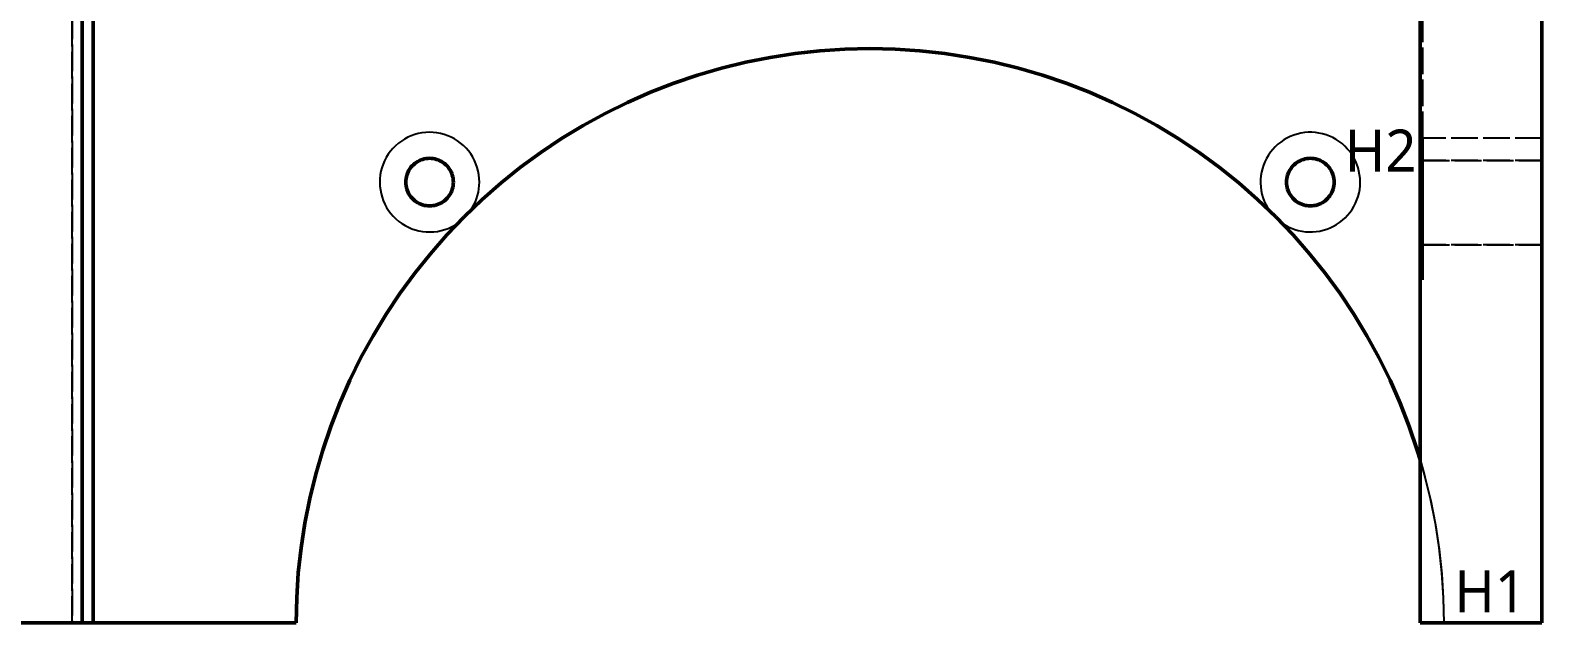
# Model space of a CAD drawing. Header units: millimetres. Extents: x 0 to 420, y 0 to 297.
# Drawn here: x 107 to 179, y 225.7 to 253.9 of the extents above; entities that cross this region are included whole.
import ezdxf

# ---------------------------------------------------------------- set-up
doc = ezdxf.new("R2010")
doc.units = ezdxf.units.MM
doc.linetypes.add('DASHED', pattern=[1.524, 1.27, -0.254])
for name, color, linetype, lineweight in [('DIM', 3, 'CONTINUOUS', 18), ('HIDDEN', 8, 'DASHED', 25), ('VISIBLE', 7, 'CONTINUOUS', 50)]:
    doc.layers.add(name, color=color, linetype=linetype, lineweight=lineweight)
doc.styles.add('CJK', font='NotoSansCJK-Regular.ttc')

msp = doc.modelspace()

# ---------------------------------------------------------------- linework, layer by layer
at = {"layer": 'HIDDEN'}
for points in [[(173.33333, 248.73985), (173.33333, 270)], [(173.33333, 248.73985), (173.33333, 268.98888)], [(179, 248.73985), (179, 268.98888)], [(109, 225.66667), (109, 264)], [(110, 225.66667), (110, 264)], [(179, 264), (179, 247.66667)], [(179, 248.73985), (179, 264)], [(179, 225.66667), (179, 264)], [(109, 262.33333), (109, 225.66667)], [(179, 225.66667), (179, 261.66667)], [(109.46667, 258.33333), (109.46667, 225.66667)], [(173.2, 258.33333), (173.2, 225.66667)], [(142.80642, 252.67639), (143.99877, 252.83473)], [(143.99877, 252.83473), (145.19693, 252.94046)], [(145.19693, 252.94046), (146.39859, 252.99338)], [(146.39859, 252.99338), (147.60141, 252.99338)], [(147.60141, 252.99338), (148.80307, 252.94046)], [(148.80307, 252.94046), (150.00123, 252.83473)], [(150.00123, 252.83473), (151.19358, 252.67639)], [(139.28724, 251.88926), (140.44837, 252.20319)], [(140.44837, 252.20319), (141.62218, 252.46574)], [(141.62218, 252.46574), (142.80642, 252.67639)], [(151.19358, 252.67639), (152.37782, 252.46574)], [(152.37782, 252.46574), (153.55163, 252.20319)], [(153.55163, 252.20319), (154.71276, 251.88926)], [(137.012, 251.10976), (138.14104, 251.52455)], [(138.14104, 251.52455), (139.28724, 251.88926)], [(154.71276, 251.88926), (155.85896, 251.52455)], [(155.85896, 251.52455), (156.988, 251.10976)], [(134.8141, 250.13327), (135.90231, 250.6457)], [(135.90231, 250.6457), (137.012, 251.10976)], [(156.988, 251.10976), (158.09769, 250.6457)], [(158.09769, 250.6457), (159.1859, 250.13327)], [(133.74949, 249.57347), (134.8141, 250.13327)], [(159.1859, 250.13327), (160.25051, 249.57347)], [(132.71054, 248.96736), (133.74949, 249.57347)], [(160.25051, 249.57347), (161.28946, 248.96736)], [(124.53445, 248.49306), (124.40018, 248.37645)], [(124.67707, 248.5993), (124.53445, 248.49306)], [(124.82725, 248.69455), (124.67707, 248.5993)], [(124.98413, 248.7783), (124.82725, 248.69455)], [(125.14685, 248.85006), (124.98413, 248.7783)], [(125.31448, 248.90943), (125.14685, 248.85006)], [(125.48609, 248.95609), (125.31448, 248.90943)], [(125.66071, 248.98976), (125.48609, 248.95609)], [(125.83736, 249.01027), (125.66071, 248.98976)], [(126.01505, 249.01749), (125.83736, 249.01027)], [(126.19279, 249.01138), (126.01505, 249.01749)], [(126.36956, 248.99199), (126.19279, 249.01138)], [(126.54439, 248.95941), (126.36956, 248.99199)], [(126.71629, 248.91383), (126.54439, 248.95941)], [(126.88429, 248.85551), (126.71629, 248.91383)], [(127.04746, 248.78477), (126.88429, 248.85551)], [(127.20486, 248.70201), (127.04746, 248.78477)], [(127.35563, 248.6077), (127.20486, 248.70201)], [(127.49892, 248.50236), (127.35563, 248.6077)], [(127.63391, 248.38659), (127.49892, 248.50236)], [(131.69926, 248.31614), (132.71054, 248.96736)], [(161.28946, 248.96736), (162.30074, 248.31614)], [(166.43232, 248.44559), (166.30414, 248.32719)], [(166.56886, 248.55426), (166.43232, 248.44559)], [(166.71301, 248.65259), (166.56886, 248.55426)], [(166.86399, 248.74007), (166.71301, 248.65259)], [(167.021, 248.81622), (166.86399, 248.74007)], [(167.18318, 248.88063), (167.021, 248.81622)], [(167.34965, 248.93295), (167.18318, 248.88063)], [(167.51951, 248.97289), (167.34965, 248.93295)], [(167.69185, 249.00025), (167.51951, 248.97289)], [(167.86574, 249.01487), (167.69185, 249.00025)], [(168.04023, 249.01667), (167.86574, 249.01487)], [(168.21438, 249.00565), (168.04023, 249.01667)], [(168.38725, 248.98186), (168.21438, 249.00565)], [(168.5579, 248.94544), (168.38725, 248.98186)], [(168.72542, 248.89657), (168.5579, 248.94544)], [(168.88889, 248.83553), (168.72542, 248.89657)], [(169.04744, 248.76265), (168.88889, 248.83553)], [(169.2002, 248.67831), (169.04744, 248.76265)], [(169.34635, 248.58297), (169.2002, 248.67831)], [(169.48511, 248.47715), (169.34635, 248.58297)], [(169.61571, 248.36143), (169.48511, 248.47715)], [(173.33333, 248.59357), (173.33333, 248.73985)], [(179, 248.73985), (173.33333, 248.73985)], [(179, 248.73985), (173.33333, 248.73985)], [(173.33333, 248.73985), (173.33333, 248.58327)], [(173.33333, 248.43316), (173.33333, 248.59357)], [(173.33333, 248.58327), (173.33333, 248.41067)], [(173.33333, 248.25939), (173.33333, 248.43316)], [(173.33333, 248.41067), (173.33333, 248.223)], [(179, 248.59357), (179, 248.73985)], [(179, 248.73985), (179, 248.58327)], [(179, 248.43316), (179, 248.59357)], [(179, 248.58327), (179, 248.41067)], [(179, 248.25939), (179, 248.43316)], [(179, 248.41067), (179, 248.223)], [(123.96096, 247.82007), (123.87869, 247.6624)], [(124.05479, 247.97114), (123.96096, 247.82007)], [(124.15968, 248.11475), (124.05479, 247.97114)], [(124.27503, 248.25011), (124.15968, 248.11475)], [(124.40018, 248.37645), (124.27503, 248.25011)], [(125.60845, 247.69916), (125.53076, 247.66527)], [(125.68844, 247.72715), (125.60845, 247.69916)], [(125.77031, 247.74909), (125.68844, 247.72715)], [(125.85358, 247.76484), (125.77031, 247.74909)], [(125.9378, 247.77433), (125.85358, 247.76484)], [(126.0225, 247.7775), (125.9378, 247.77433)], [(126.10719, 247.77433), (126.0225, 247.7775)], [(126.19141, 247.76484), (126.10719, 247.77433)], [(126.27469, 247.74909), (126.19141, 247.76484)], [(126.35655, 247.72715), (126.27469, 247.74909)], [(126.43655, 247.69916), (126.35655, 247.72715)], [(126.51423, 247.66527), (126.43655, 247.69916)], [(127.75986, 248.26104), (127.63391, 248.38659)], [(127.87605, 248.12641), (127.75986, 248.26104)], [(127.98184, 247.98346), (127.87605, 248.12641)], [(128.07662, 247.83298), (127.98184, 247.98346)], [(128.15987, 247.67583), (128.07662, 247.83298)], [(130.71761, 247.62105), (131.69926, 248.31614)], [(162.30074, 248.31614), (163.28239, 247.62105)], [(165.88804, 247.76972), (165.81099, 247.61316)], [(165.97639, 247.9202), (165.88804, 247.76972)], [(166.07555, 248.06378), (165.97639, 247.9202)], [(166.185, 248.19969), (166.07555, 248.06378)], [(166.30414, 248.32719), (166.185, 248.19969)], [(167.56345, 247.69916), (167.48577, 247.66527)], [(167.64345, 247.72715), (167.56345, 247.69916)], [(167.72531, 247.74909), (167.64345, 247.72715)], [(167.80859, 247.76484), (167.72531, 247.74909)], [(167.89281, 247.77433), (167.80859, 247.76484)], [(167.9775, 247.7775), (167.89281, 247.77433)], [(168.0622, 247.77433), (167.9775, 247.7775)], [(168.14642, 247.76484), (168.0622, 247.77433)], [(168.22969, 247.74909), (168.14642, 247.76484)], [(168.31156, 247.72715), (168.22969, 247.74909)], [(168.39155, 247.69916), (168.31156, 247.72715)], [(168.46924, 247.66527), (168.39155, 247.69916)], [(169.73746, 248.23642), (169.61571, 248.36143)], [(169.84969, 248.1028), (169.73746, 248.23642)], [(169.9518, 247.9613), (169.84969, 248.1028)], [(170.04324, 247.81268), (169.9518, 247.9613)], [(170.12352, 247.65774), (170.04324, 247.81268)], [(173.33333, 248.07311), (173.33333, 248.25939)], [(173.33333, 248.223), (173.33333, 248.02128)], [(173.33333, 247.87522), (173.33333, 248.07311)], [(173.33333, 248.02128), (173.33333, 247.80662)], [(173.33333, 247.66667), (173.33333, 247.87522)], [(173.33333, 247.80662), (173.33333, 247.58021)], [(179, 248.07311), (179, 248.25939)], [(179, 248.223), (179, 248.02128)], [(179, 247.87522), (179, 248.07311)], [(179, 248.02128), (179, 247.80662)], [(179, 247.66667), (179, 247.87522)], [(179, 247.80662), (179, 247.58021)], [(123.6736, 246.98387), (123.65476, 246.80703)], [(123.70563, 247.15879), (123.6736, 246.98387)], [(123.75067, 247.33083), (123.70563, 247.15879)], [(123.80847, 247.49902), (123.75067, 247.33083)], [(123.87869, 247.6624), (123.80847, 247.49902)], [(124.93952, 246.97822), (124.91758, 246.89636)], [(124.96751, 247.05822), (124.93952, 246.97822)], [(125.0014, 247.1359), (124.96751, 247.05822)], [(125.041, 247.21083), (125.0014, 247.1359)], [(125.08609, 247.2826), (125.041, 247.21083)], [(125.13642, 247.35079), (125.08609, 247.2826)], [(125.19171, 247.41503), (125.13642, 247.35079)], [(125.25164, 247.47496), (125.19171, 247.41503)], [(125.31588, 247.53024), (125.25164, 247.47496)], [(125.38407, 247.58057), (125.31588, 247.53024)], [(125.45583, 247.62566), (125.38407, 247.58057)], [(125.53076, 247.66527), (125.45583, 247.62566)], [(126.58917, 247.62566), (126.51423, 247.66527)], [(126.66093, 247.58057), (126.58917, 247.62566)], [(126.72912, 247.53024), (126.66093, 247.58057)], [(126.79336, 247.47496), (126.72912, 247.53024)], [(126.85329, 247.41503), (126.79336, 247.47496)], [(126.90857, 247.35079), (126.85329, 247.41503)], [(126.9589, 247.2826), (126.90857, 247.35079)], [(127.00399, 247.21083), (126.9589, 247.2826)], [(127.0436, 247.1359), (127.00399, 247.21083)], [(127.07749, 247.05822), (127.0436, 247.1359)], [(127.10548, 246.97822), (127.07749, 247.05822)], [(127.12742, 246.89636), (127.10548, 246.97822)], [(128.23112, 247.51289), (128.15987, 247.67583)], [(128.28997, 247.34508), (128.23112, 247.51289)], [(128.33609, 247.17332), (128.28997, 247.34508)], [(128.36922, 246.9986), (128.33609, 247.17332)], [(128.38917, 246.82188), (128.36922, 246.9986)], [(129.7675, 246.88345), (130.71761, 247.62105)], [(163.28239, 247.62105), (164.2325, 246.88345)], [(165.65145, 247.11555), (165.6231, 246.94337)], [(165.69237, 247.28519), (165.65145, 247.11555)], [(165.74565, 247.45135), (165.69237, 247.28519)], [(165.81099, 247.61316), (165.74565, 247.45135)], [(166.89452, 246.97822), (166.87258, 246.89636)], [(166.92251, 247.05822), (166.89452, 246.97822)], [(166.9564, 247.1359), (166.92251, 247.05822)], [(166.99601, 247.21083), (166.9564, 247.1359)], [(167.0411, 247.2826), (166.99601, 247.21083)], [(167.09143, 247.35079), (167.0411, 247.2826)], [(167.14671, 247.41503), (167.09143, 247.35079)], [(167.20664, 247.47496), (167.14671, 247.41503)], [(167.27088, 247.53024), (167.20664, 247.47496)], [(167.33907, 247.58057), (167.27088, 247.53024)], [(167.41083, 247.62566), (167.33907, 247.58057)], [(167.48577, 247.66527), (167.41083, 247.62566)], [(168.54417, 247.62566), (168.46924, 247.66527)], [(168.61593, 247.58057), (168.54417, 247.62566)], [(168.68412, 247.53024), (168.61593, 247.58057)], [(168.74836, 247.47496), (168.68412, 247.53024)], [(168.80829, 247.41503), (168.74836, 247.47496)], [(168.86358, 247.35079), (168.80829, 247.41503)], [(168.91391, 247.2826), (168.86358, 247.35079)], [(168.959, 247.21083), (168.91391, 247.2826)], [(168.9986, 247.1359), (168.959, 247.21083)], [(169.03249, 247.05822), (168.9986, 247.1359)], [(169.06048, 246.97822), (169.03249, 247.05822)], [(169.08242, 246.89636), (169.06048, 246.97822)], [(170.19219, 247.49732), (170.12352, 247.65774)], [(170.24889, 247.33229), (170.19219, 247.49732)], [(170.29331, 247.16354), (170.24889, 247.33229)], [(170.32521, 246.99199), (170.29331, 247.16354)], [(170.34442, 246.81855), (170.32521, 246.99199)], [(179, 247.66667), (173.33333, 247.66667)], [(173.33333, 243.66667), (173.33333, 247.66667)], [(173.33333, 247.66667), (179, 247.66667)], [(173.33333, 247.58021), (173.33333, 247.34329)], [(173.33333, 247.34329), (173.33333, 247.09716)], [(173.33333, 247.09716), (173.33333, 246.84317)], [(179, 247.58021), (179, 247.34329)], [(179, 247.34329), (179, 247.09716)], [(179, 247.09716), (179, 246.84317)], [(123.65476, 246.80703), (123.64921, 246.62928)], [(123.64921, 246.62928), (123.65699, 246.45161)], [(123.65699, 246.45161), (123.67805, 246.27502)], [(123.67805, 246.27502), (123.71227, 246.10051)], [(124.89233, 246.72886), (124.88917, 246.64417)], [(124.88917, 246.64417), (124.89233, 246.55947)], [(124.90182, 246.81308), (124.89233, 246.72886)], [(124.89233, 246.55947), (124.90182, 246.47525)], [(124.91758, 246.89636), (124.90182, 246.81308)], [(124.90182, 246.47525), (124.91758, 246.39198)], [(124.91758, 246.39198), (124.93952, 246.31011)], [(124.93952, 246.31011), (124.96751, 246.23011)], [(127.07749, 246.23011), (127.10548, 246.31011)], [(127.10548, 246.31011), (127.12742, 246.39198)], [(127.14317, 246.81308), (127.12742, 246.89636)], [(127.12742, 246.39198), (127.14317, 246.47525)], [(127.15266, 246.72886), (127.14317, 246.81308)], [(127.14317, 246.47525), (127.15266, 246.55947)], [(127.15583, 246.64417), (127.15266, 246.72886)], [(127.15266, 246.55947), (127.15583, 246.64417)], [(128.3471, 246.16568), (128.37413, 246.32395)], [(128.37413, 246.32395), (128.3904, 246.48369)], [(128.39583, 246.64417), (128.38917, 246.82188)], [(128.3904, 246.48369), (128.39583, 246.64417)], [(128.85075, 246.10476), (129.7675, 246.88345)], [(164.2325, 246.88345), (165.14925, 246.10476)], [(165.60748, 246.76958), (165.60468, 246.5951)], [(165.60468, 246.5951), (165.61469, 246.42089)], [(165.6231, 246.94337), (165.60748, 246.76958)], [(165.61469, 246.42089), (165.63749, 246.24789)], [(165.63749, 246.24789), (165.67293, 246.07703)], [(166.84734, 246.72886), (166.84417, 246.64417)], [(166.84417, 246.64417), (166.84734, 246.55947)], [(166.85683, 246.81308), (166.84734, 246.72886)], [(166.84734, 246.55947), (166.85683, 246.47525)], [(166.87258, 246.89636), (166.85683, 246.81308)], [(166.85683, 246.47525), (166.87258, 246.39198)], [(166.87258, 246.39198), (166.89452, 246.31011)], [(166.89452, 246.31011), (166.92251, 246.23011)], [(169.03249, 246.23011), (169.06048, 246.31011)], [(169.06048, 246.31011), (169.08242, 246.39198)], [(169.09818, 246.81308), (169.08242, 246.89636)], [(169.08242, 246.39198), (169.09818, 246.47525)], [(169.10767, 246.72886), (169.09818, 246.81308)], [(169.09818, 246.47525), (169.10767, 246.55947)], [(169.11083, 246.64417), (169.10767, 246.72886)], [(169.10767, 246.55947), (169.11083, 246.64417)], [(170.29467, 246.13092), (170.32582, 246.30049)], [(170.32582, 246.30049), (170.34457, 246.47187)], [(170.35083, 246.64417), (170.34442, 246.81855)], [(170.34457, 246.47187), (170.35083, 246.64417)], [(173.33333, 246.84317), (173.33333, 246.58271)], [(173.33333, 246.76667), (173.33333, 246.76359)], [(173.33333, 246.76359), (173.33333, 246.76667)], [(173.33333, 246.76359), (173.33333, 246.75438)], [(173.33333, 246.75438), (173.33333, 246.76359)], [(173.33333, 246.75438), (173.33333, 246.73909)], [(173.33333, 246.73909), (173.33333, 246.75438)], [(173.33333, 246.73909), (173.33333, 246.7178)], [(173.33333, 246.7178), (173.33333, 246.73909)], [(173.33333, 246.7178), (173.33333, 246.69063)], [(173.33333, 246.69063), (173.33333, 246.7178)], [(173.33333, 246.69063), (173.33333, 246.65773)], [(173.33333, 246.65773), (173.33333, 246.69063)], [(173.33333, 246.65773), (173.33333, 246.61929)], [(173.33333, 246.61929), (173.33333, 246.65773)], [(173.33333, 246.61929), (173.33333, 246.57553)], [(173.33333, 246.57553), (173.33333, 246.61929)], [(173.33333, 246.58271), (173.33333, 246.31723)], [(173.33333, 246.57553), (173.33333, 246.52668)], [(173.33333, 246.52668), (173.33333, 246.57553)], [(173.33333, 246.52668), (173.33333, 246.47302)], [(173.33333, 246.47302), (173.33333, 246.52668)], [(173.33333, 246.47302), (173.33333, 246.41486)], [(173.33333, 246.41486), (173.33333, 246.47302)], [(173.33333, 246.41486), (173.33333, 246.35251)], [(173.33333, 246.35251), (173.33333, 246.41486)], [(173.33333, 246.35251), (173.33333, 246.28632)], [(173.33333, 246.28632), (173.33333, 246.35251)], [(173.33333, 246.31723), (173.33333, 246.04816)], [(173.33333, 246.28632), (173.33333, 246.21667)], [(173.33333, 246.21667), (173.33333, 246.28632)], [(179, 246.84317), (179, 246.58271)], [(179, 246.76667), (179, 246.76359)], [(179, 246.76359), (179, 246.76667)], [(179, 246.76359), (179, 246.75438)], [(179, 246.75438), (179, 246.76359)], [(179, 246.75438), (179, 246.73909)], [(179, 246.73909), (179, 246.75438)], [(179, 246.73909), (179, 246.7178)], [(179, 246.7178), (179, 246.73909)], [(179, 246.7178), (179, 246.69063)], [(179, 246.69063), (179, 246.7178)], [(179, 246.69063), (179, 246.65773)], [(179, 246.65773), (179, 246.69063)], [(179, 246.65773), (179, 246.61929)], [(179, 246.61929), (179, 246.65773)], [(179, 246.61929), (179, 246.57553)], [(179, 246.57553), (179, 246.61929)], [(179, 246.58271), (179, 246.31723)], [(179, 246.57553), (179, 246.52668)], [(179, 246.52668), (179, 246.57553)], [(179, 246.52668), (179, 246.47302)], [(179, 246.47302), (179, 246.52668)], [(179, 246.47302), (179, 246.41486)], [(179, 246.41486), (179, 246.47302)], [(179, 246.41486), (179, 246.35251)], [(179, 246.35251), (179, 246.41486)], [(179, 246.35251), (179, 246.28632)], [(179, 246.28632), (179, 246.35251)], [(179, 246.31723), (179, 246.04816)], [(179, 246.28632), (179, 246.21667)], [(179, 246.21667), (179, 246.28632)], [(123.71227, 246.10051), (123.75947, 245.92905)], [(123.75947, 245.92905), (123.81937, 245.7616)], [(123.81937, 245.7616), (123.89164, 245.59911)], [(123.89164, 245.59911), (123.97587, 245.44249)], [(124.96751, 246.23011), (125.0014, 246.15243)], [(125.0014, 246.15243), (125.041, 246.0775)], [(125.041, 246.0775), (125.08609, 246.00574)], [(125.08609, 246.00574), (125.13642, 245.93755)], [(125.13642, 245.93755), (125.19171, 245.87331)], [(125.19171, 245.87331), (125.25164, 245.81338)], [(125.25164, 245.81338), (125.31588, 245.75809)], [(125.31588, 245.75809), (125.38407, 245.70776)], [(125.38407, 245.70776), (125.45583, 245.66267)], [(125.45583, 245.66267), (125.53076, 245.62307)], [(125.53076, 245.62307), (125.60845, 245.58918)], [(125.60845, 245.58918), (125.68844, 245.56119)], [(125.68844, 245.56119), (125.77031, 245.53925)], [(125.77031, 245.53925), (125.85358, 245.52349)], [(125.85358, 245.52349), (125.9378, 245.514)], [(126.10719, 245.514), (126.19141, 245.52349)], [(126.19141, 245.52349), (126.27469, 245.53925)], [(126.27469, 245.53925), (126.35655, 245.56119)], [(126.35655, 245.56119), (126.43655, 245.58918)], [(126.43655, 245.58918), (126.51423, 245.62307)], [(126.51423, 245.62307), (126.58917, 245.66267)], [(126.58917, 245.66267), (126.66093, 245.70776)], [(126.66093, 245.70776), (126.72912, 245.75809)], [(126.72912, 245.75809), (126.79336, 245.81338)], [(126.79336, 245.81338), (126.85329, 245.87331)], [(126.85329, 245.87331), (126.90857, 245.93755)], [(126.90857, 245.93755), (126.9589, 246.00574)], [(126.9589, 246.00574), (127.00399, 246.0775)], [(127.00399, 246.0775), (127.0436, 246.15243)], [(127.0436, 246.15243), (127.07749, 246.23011)], [(127.96915, 245.2865), (128.85075, 246.10476)], [(128.05649, 245.42123), (128.13453, 245.56156)], [(128.13453, 245.56156), (128.2029, 245.70684)], [(128.2029, 245.70684), (128.26128, 245.85642)], [(128.26128, 245.85642), (128.30942, 246.0096)], [(128.30942, 246.0096), (128.3471, 246.16568)], [(165.14925, 246.10476), (166.03085, 245.2865)], [(165.67293, 246.07703), (165.72083, 245.90923)], [(165.72083, 245.90923), (165.78093, 245.74541)], [(165.78093, 245.74541), (165.8529, 245.58644)], [(165.8529, 245.58644), (165.93636, 245.4332)], [(166.92251, 246.23011), (166.9564, 246.15243)], [(166.9564, 246.15243), (166.99601, 246.0775)], [(166.99601, 246.0775), (167.0411, 246.00574)], [(167.0411, 246.00574), (167.09143, 245.93755)], [(167.09143, 245.93755), (167.14671, 245.87331)], [(167.14671, 245.87331), (167.20664, 245.81338)], [(167.20664, 245.81338), (167.27088, 245.75809)], [(167.27088, 245.75809), (167.33907, 245.70776)], [(167.33907, 245.70776), (167.41083, 245.66267)], [(167.41083, 245.66267), (167.48577, 245.62307)], [(167.48577, 245.62307), (167.56345, 245.58918)], [(167.56345, 245.58918), (167.64345, 245.56119)], [(167.64345, 245.56119), (167.72531, 245.53925)], [(167.72531, 245.53925), (167.80859, 245.52349)], [(167.80859, 245.52349), (167.89281, 245.514)], [(168.0622, 245.514), (168.14642, 245.52349)], [(168.14642, 245.52349), (168.22969, 245.53925)], [(168.22969, 245.53925), (168.31156, 245.56119)], [(168.31156, 245.56119), (168.39155, 245.58918)], [(168.39155, 245.58918), (168.46924, 245.62307)], [(168.46924, 245.62307), (168.54417, 245.66267)], [(168.54417, 245.66267), (168.61593, 245.70776)], [(168.61593, 245.70776), (168.68412, 245.75809)], [(168.68412, 245.75809), (168.74836, 245.81338)], [(168.74836, 245.81338), (168.80829, 245.87331)], [(168.80829, 245.87331), (168.86358, 245.93755)], [(168.86358, 245.93755), (168.91391, 246.00574)], [(168.91391, 246.00574), (168.959, 246.0775)], [(168.959, 246.0775), (168.9986, 246.15243)], [(168.9986, 246.15243), (169.03249, 246.23011)], [(170.05041, 245.48842), (170.12884, 245.64195)], [(170.12884, 245.64195), (170.19593, 245.80078)], [(170.19593, 245.80078), (170.2513, 245.96405)], [(170.2513, 245.96405), (170.29467, 246.13092)], [(173.33333, 246.21667), (173.33333, 246.14394)], [(173.33333, 246.14394), (173.33333, 246.21667)], [(173.33333, 246.14394), (173.33333, 246.06854)], [(173.33333, 246.06854), (173.33333, 246.14394)], [(173.33333, 246.06854), (173.33333, 245.9909)], [(173.33333, 245.9909), (173.33333, 246.06854)], [(173.33333, 246.04816), (173.33333, 245.77701)], [(173.33333, 245.9909), (173.33333, 245.91144)], [(173.33333, 245.91144), (173.33333, 245.9909)], [(173.33333, 245.91144), (173.33333, 245.83061)], [(173.33333, 245.83061), (173.33333, 245.91144)], [(173.33333, 245.83061), (173.33333, 245.74887)], [(173.33333, 245.74887), (173.33333, 245.83061)], [(173.33333, 245.77701), (173.33333, 245.50524)], [(173.33333, 245.74887), (173.33333, 245.66667)], [(173.33333, 245.66667), (173.33333, 245.74887)], [(173.33333, 245.58446), (173.33333, 245.66667)], [(173.33333, 245.66667), (173.33333, 245.58446)], [(173.33333, 245.50272), (173.33333, 245.58446)], [(173.33333, 245.58446), (173.33333, 245.50272)], [(179, 246.21667), (179, 246.14394)], [(179, 246.14394), (179, 246.21667)], [(179, 246.14394), (179, 246.06854)], [(179, 246.06854), (179, 246.14394)], [(179, 246.06854), (179, 245.9909)], [(179, 245.9909), (179, 246.06854)], [(179, 246.04816), (179, 245.77701)], [(179, 245.9909), (179, 245.91144)], [(179, 245.91144), (179, 245.9909)], [(179, 245.91144), (179, 245.83061)], [(179, 245.83061), (179, 245.91144)], [(179, 245.83061), (179, 245.74887)], [(179, 245.74887), (179, 245.83061)], [(179, 245.77701), (179, 245.50524)], [(179, 245.74887), (179, 245.66667)], [(179, 245.66667), (179, 245.74887)], [(179, 245.58446), (179, 245.66667)], [(179, 245.66667), (179, 245.58446)], [(179, 245.50272), (179, 245.58446)], [(179, 245.58446), (179, 245.50272)], [(123.97587, 245.44249), (124.0716, 245.29261)], [(124.0716, 245.29261), (124.17828, 245.15032)], [(124.17828, 245.15032), (124.29531, 245.01643)], [(124.29531, 245.01643), (124.42205, 244.89167)], [(124.42205, 244.89167), (124.55777, 244.77674)], [(125.9378, 245.514), (126.0225, 245.51083)], [(126.0225, 245.51083), (126.10719, 245.514)], [(127.57241, 244.89372), (127.47448, 244.79426)], [(127.67241, 244.99425), (127.57241, 244.89372)], [(127.77294, 245.09426), (127.67241, 244.99425)], [(127.8724, 245.19219), (127.77294, 245.09426)], [(127.96915, 245.2865), (127.8724, 245.19219)], [(127.96915, 245.2865), (128.05649, 245.42123)], [(165.93636, 245.4332), (166.03085, 245.2865)], [(166.1276, 245.19219), (166.03085, 245.2865)], [(166.22706, 245.09426), (166.1276, 245.19219)], [(166.32759, 244.99425), (166.22706, 245.09426)], [(166.42759, 244.89372), (166.32759, 244.99425)], [(166.52553, 244.79426), (166.42759, 244.89372)], [(167.89281, 245.514), (167.9775, 245.51083)], [(167.9775, 245.51083), (168.0622, 245.514)], [(169.36847, 244.72117), (169.5044, 244.82722)], [(169.5044, 244.82722), (169.63228, 244.94287)], [(169.63228, 244.94287), (169.75142, 245.06749)], [(169.75142, 245.06749), (169.8612, 245.20043)], [(169.8612, 245.20043), (169.96104, 245.34098)], [(169.96104, 245.34098), (170.05041, 245.48842)], [(173.33333, 245.50524), (173.33333, 245.23437)], [(173.33333, 245.42189), (173.33333, 245.50272)], [(173.33333, 245.50272), (173.33333, 245.42189)], [(173.33333, 245.34244), (173.33333, 245.42189)], [(173.33333, 245.42189), (173.33333, 245.34244)], [(173.33333, 245.26479), (173.33333, 245.34244)], [(173.33333, 245.34244), (173.33333, 245.26479)], [(173.33333, 245.18939), (173.33333, 245.26479)], [(173.33333, 245.26479), (173.33333, 245.18939)], [(173.33333, 245.23437), (173.33333, 244.96587)], [(173.33333, 245.11667), (173.33333, 245.18939)], [(173.33333, 245.18939), (173.33333, 245.11667)], [(173.33333, 245.04701), (173.33333, 245.11667)], [(173.33333, 245.11667), (173.33333, 245.04701)], [(173.33333, 244.98083), (173.33333, 245.04701)], [(173.33333, 245.04701), (173.33333, 244.98083)], [(173.33333, 244.91848), (173.33333, 244.98083)], [(173.33333, 244.98083), (173.33333, 244.91848)], [(173.33333, 244.96587), (173.33333, 244.70122)], [(173.33333, 244.86031), (173.33333, 244.91848)], [(173.33333, 244.91848), (173.33333, 244.86031)], [(173.33333, 244.80665), (173.33333, 244.86031)], [(173.33333, 244.86031), (173.33333, 244.80665)], [(173.33333, 244.7578), (173.33333, 244.80665)], [(173.33333, 244.80665), (173.33333, 244.7578)], [(179, 245.50524), (179, 245.23437)], [(179, 245.42189), (179, 245.50272)], [(179, 245.50272), (179, 245.42189)], [(179, 245.34244), (179, 245.42189)], [(179, 245.42189), (179, 245.34244)], [(179, 245.26479), (179, 245.34244)], [(179, 245.34244), (179, 245.26479)], [(179, 245.18939), (179, 245.26479)], [(179, 245.26479), (179, 245.18939)], [(179, 245.23437), (179, 244.96587)], [(179, 245.11667), (179, 245.18939)], [(179, 245.18939), (179, 245.11667)], [(179, 245.04701), (179, 245.11667)], [(179, 245.11667), (179, 245.04701)], [(179, 244.98083), (179, 245.04701)], [(179, 245.04701), (179, 244.98083)], [(179, 244.91848), (179, 244.98083)], [(179, 244.98083), (179, 244.91848)], [(179, 244.96587), (179, 244.70122)], [(179, 244.86031), (179, 244.91848)], [(179, 244.91848), (179, 244.86031)], [(179, 244.80665), (179, 244.86031)], [(179, 244.86031), (179, 244.80665)], [(179, 244.7578), (179, 244.80665)], [(179, 244.80665), (179, 244.7578)], [(124.55777, 244.77674), (124.70171, 244.67231)], [(124.70171, 244.67231), (124.85307, 244.57895)], [(124.85307, 244.57895), (125.01099, 244.49718)], [(125.01099, 244.49718), (125.1746, 244.42746)], [(125.1746, 244.42746), (125.34296, 244.3702)], [(125.34296, 244.3702), (125.51514, 244.3257)], [(125.51514, 244.3257), (125.69017, 244.29422)], [(125.69017, 244.29422), (125.86707, 244.27593)], [(125.86707, 244.27593), (126.04483, 244.27094)], [(126.04483, 244.27094), (126.22248, 244.27927)], [(126.22248, 244.27927), (126.399, 244.30089)], [(126.399, 244.30089), (126.5734, 244.33566)], [(126.5734, 244.33566), (126.74471, 244.38339)], [(126.58411, 243.84089), (127.38017, 244.69752)], [(126.74471, 244.38339), (126.91197, 244.44382)], [(126.91197, 244.44382), (127.07424, 244.5166)], [(127.07424, 244.5166), (127.23059, 244.60132)], [(127.23059, 244.60132), (127.38017, 244.69752)], [(127.47448, 244.79426), (127.38017, 244.69752)], [(166.61983, 244.69752), (166.52553, 244.79426)], [(166.61983, 244.69752), (166.76473, 244.60409)], [(166.61983, 244.69752), (167.41589, 243.84089)], [(166.76473, 244.60409), (166.91604, 244.52143)], [(166.91604, 244.52143), (167.07294, 244.44998)], [(167.07294, 244.44998), (167.23461, 244.3901)], [(167.23461, 244.3901), (167.40021, 244.34211)], [(167.40021, 244.34211), (167.56885, 244.30628)], [(167.56885, 244.30628), (167.73965, 244.28278)], [(167.73965, 244.28278), (167.91171, 244.27175)], [(167.91171, 244.27175), (168.08411, 244.27323)], [(168.08411, 244.27323), (168.25595, 244.28723)], [(168.25595, 244.28723), (168.42632, 244.31366)], [(168.42632, 244.31366), (168.59432, 244.35239)], [(168.59432, 244.35239), (168.75907, 244.40322)], [(168.75907, 244.40322), (168.91969, 244.46587)], [(168.91969, 244.46587), (169.07534, 244.54002)], [(169.07534, 244.54002), (169.2252, 244.62527)], [(169.2252, 244.62527), (169.36847, 244.72117)], [(173.33333, 244.71404), (173.33333, 244.7578)], [(173.33333, 244.7578), (173.33333, 244.71404)], [(173.33333, 244.6756), (173.33333, 244.71404)], [(173.33333, 244.71404), (173.33333, 244.6756)], [(173.33333, 244.70122), (173.33333, 244.44187)], [(173.33333, 244.64271), (173.33333, 244.6756)], [(173.33333, 244.6756), (173.33333, 244.64271)], [(173.33333, 244.61554), (173.33333, 244.64271)], [(173.33333, 244.64271), (173.33333, 244.61554)], [(173.33333, 244.59425), (173.33333, 244.61554)], [(173.33333, 244.61554), (173.33333, 244.59425)], [(173.33333, 244.57895), (173.33333, 244.59425)], [(173.33333, 244.59425), (173.33333, 244.57895)], [(173.33333, 244.56974), (173.33333, 244.57895)], [(173.33333, 244.57895), (173.33333, 244.56974)], [(173.33333, 244.56667), (173.33333, 244.56974)], [(173.33333, 244.56974), (173.33333, 244.56667)], [(173.33333, 244.44187), (173.33333, 244.18925)], [(173.33333, 244.18925), (173.33333, 243.94475)], [(179, 244.71404), (179, 244.7578)], [(179, 244.7578), (179, 244.71404)], [(179, 244.6756), (179, 244.71404)], [(179, 244.71404), (179, 244.6756)], [(179, 244.70122), (179, 244.44187)], [(179, 244.64271), (179, 244.6756)], [(179, 244.6756), (179, 244.64271)], [(179, 244.61554), (179, 244.64271)], [(179, 244.64271), (179, 244.61554)], [(179, 244.59425), (179, 244.61554)], [(179, 244.61554), (179, 244.59425)], [(179, 244.57895), (179, 244.59425)], [(179, 244.59425), (179, 244.57895)], [(179, 244.56974), (179, 244.57895)], [(179, 244.57895), (179, 244.56974)], [(179, 244.56667), (179, 244.56974)], [(179, 244.56974), (179, 244.56667)], [(179, 244.44187), (179, 244.18925)], [(179, 244.18925), (179, 243.94475)], [(125.82541, 242.95099), (126.58411, 243.84089)], [(167.41589, 243.84089), (168.17459, 242.95099)], [(173.33333, 243.94475), (173.33333, 243.7097)], [(173.33333, 243.7097), (173.33333, 243.48541)], [(173.33333, 243.44454), (173.33333, 243.66667)], [(179, 243.66667), (173.33333, 243.66667)], [(173.33333, 243.66667), (179, 243.66667)], [(173.33333, 243.48541), (173.33333, 243.2731)], [(173.33333, 243.23461), (173.33333, 243.44454)], [(179, 243.94475), (179, 243.7097)], [(179, 243.7097), (179, 243.48541)], [(179, 243.44454), (179, 243.66667)], [(179, 243.66667), (179, 225.66667)], [(179, 243.48541), (179, 243.2731)], [(179, 243.23461), (179, 243.44454)], [(125.10548, 242.02946), (125.82541, 242.95099)], [(168.17459, 242.95099), (168.89452, 242.02946)], [(173.33333, 243.2731), (173.33333, 243.07394)], [(173.33333, 243.03805), (173.33333, 243.23461)], [(173.33333, 243.07394), (173.33333, 242.88903)], [(173.33333, 242.85593), (173.33333, 243.03805)], [(173.33333, 242.88903), (173.33333, 242.71937)], [(173.33333, 242.68925), (173.33333, 242.85593)], [(173.33333, 242.71937), (173.33333, 242.5659)], [(173.33333, 242.53892), (173.33333, 242.68925)], [(179, 243.2731), (179, 243.07394)], [(179, 243.03805), (179, 243.23461)], [(179, 243.07394), (179, 242.88903)], [(179, 242.85593), (179, 243.03805)], [(179, 242.88903), (179, 242.71937)], [(179, 242.68925), (179, 242.85593)], [(179, 242.71937), (179, 242.5659)], [(179, 242.53892), (179, 242.68925)], [(124.42562, 241.07798), (125.10548, 242.02946)], [(168.89452, 242.02946), (169.57438, 241.07798)], [(173.33333, 242.5659), (173.33333, 242.42947)], [(173.33333, 242.40578), (173.33333, 242.53892)], [(173.33333, 242.42947), (173.33333, 242.31082)], [(173.33333, 242.29055), (173.33333, 242.40578)], [(173.33333, 242.31082), (173.33333, 242.21061)], [(173.33333, 242.19387), (173.33333, 242.29055)], [(173.33333, 242.21061), (173.33333, 242.12939)], [(173.33333, 242.11627), (173.33333, 242.19387)], [(173.33333, 242.12939), (173.33333, 242.06759)], [(173.33333, 242.05817), (173.33333, 242.11627)], [(173.33333, 242.06759), (173.33333, 242.02557)], [(173.33333, 242.0199), (173.33333, 242.05817)], [(173.33333, 242.02557), (173.33333, 242.00355)], [(173.33333, 242.00166), (173.33333, 242.0199)], [(173.33333, 242.00355), (173.33333, 242)], [(173.33333, 242), (173.33333, 242.00166)], [(179, 242.5659), (179, 242.42947)], [(179, 242.40578), (179, 242.53892)], [(179, 242.42947), (179, 242.31082)], [(179, 242.29055), (179, 242.40578)], [(179, 242.31082), (179, 242.21061)], [(179, 242.19387), (179, 242.29055)], [(179, 242.21061), (179, 242.12939)], [(179, 242.11627), (179, 242.19387)], [(179, 242.12939), (179, 242.06759)], [(179, 242.05817), (179, 242.11627)], [(179, 242.06759), (179, 242.02557)], [(179, 242.0199), (179, 242.05817)], [(179, 242.02557), (179, 242.00355)], [(179, 242.00166), (179, 242.0199)], [(179, 242.00355), (179, 242)], [(179, 242), (179, 242.00166)], [(123.78708, 240.09828), (124.42562, 241.07798)], [(169.57438, 241.07798), (170.21292, 240.09828)], [(123.19103, 239.09217), (123.78708, 240.09828)], [(170.21292, 240.09828), (170.80897, 239.09217)], [(122.63857, 238.06149), (123.19103, 239.09217)], [(170.80897, 239.09217), (171.36143, 238.06149)], [(122.13069, 237.00812), (122.63857, 238.06149)], [(171.36143, 238.06149), (171.86931, 237.00812)], [(121.66833, 235.93399), (122.13069, 237.00812)], [(171.86931, 237.00812), (172.33167, 235.93399)], [(121.25235, 234.84106), (121.66833, 235.93399)], [(172.33167, 235.93399), (172.74765, 234.84106)], [(120.88349, 233.73134), (121.25235, 234.84106)], [(172.74765, 234.84106), (173.11651, 233.73134)], [(120.56244, 232.60686), (120.88349, 233.73134)], [(173.11651, 233.73134), (173.43756, 232.60686)], [(173.2, 233.43399), (173.40197, 232.74105)], [(120.28977, 231.46968), (120.56244, 232.60686)], [(173.40197, 232.74105), (173.68542, 231.58268)], [(173.43756, 232.60686), (173.71023, 231.46968)], [(120.066, 230.32188), (120.28977, 231.46968)], [(173.68542, 231.58268), (173.91808, 230.41305)], [(173.71023, 231.46968), (173.934, 230.32188)], [(173.91808, 230.41305), (174.09949, 229.23438)], [(119.89153, 229.16555), (120.066, 230.32188)], [(173.934, 230.32188), (174.10847, 229.16555)], [(119.76668, 228.00282), (119.89153, 229.16555)], [(174.09949, 229.23438), (174.22932, 228.04892)], [(174.10847, 229.16555), (174.23332, 228.00282)], [(119.69168, 226.83581), (119.76668, 228.00282)], [(174.22932, 228.04892), (174.30732, 226.85893)], [(174.23332, 228.00282), (174.30832, 226.83581)], [(119.66667, 225.66667), (119.69168, 226.83581)], [(174.30732, 226.85893), (174.33333, 225.66667)], [(174.30832, 226.83581), (174.33333, 225.66667)], [(119.66667, 225.66667), (42, 225.66667)], [(109, 225.66667), (100.66667, 225.66667)], [(105, 225.66667), (109.46667, 225.66667)], [(109.46667, 225.66667), (109, 225.66667)], [(173.2, 225.66667), (179, 225.66667)], [(179, 225.66667), (174.33333, 225.66667)], [(179, 225.66667), (174.33333, 225.66667)]]:
    msp.add_lwpolyline(points, dxfattribs=at)
at = {"layer": 'VISIBLE'}
for points in [[(179, 264), (179, 225.66667)], [(109.46667, 258.33333), (109.46667, 225.66667)], [(110, 257.90558), (110, 225.66667)], [(173.2, 258.33333), (173.2, 225.66667)], [(142.25362, 252.58475), (143.43228, 252.76616)], [(143.43228, 252.76616), (144.61774, 252.89599)], [(144.61774, 252.89599), (145.80774, 252.97398)], [(145.80774, 252.97398), (147, 253)], [(147, 253), (148.19226, 252.97398)], [(148.19226, 252.97398), (149.38226, 252.89599)], [(149.38226, 252.89599), (150.56772, 252.76616)], [(150.56772, 252.76616), (151.74638, 252.58475)], [(138.78071, 251.73493), (139.92561, 252.06864)], [(139.92561, 252.06864), (141.08398, 252.35209)], [(141.08398, 252.35209), (142.25362, 252.58475)], [(151.74638, 252.58475), (152.91602, 252.35209)], [(152.91602, 252.35209), (154.07439, 252.06864)], [(154.07439, 252.06864), (155.21929, 251.73493)], [(136.53999, 250.91937), (137.65145, 251.3516)], [(137.65145, 251.3516), (138.78071, 251.73493)], [(155.21929, 251.73493), (156.34855, 251.3516)], [(156.34855, 251.3516), (157.46001, 250.91937)], [(135.44843, 250.43908), (136.53999, 250.91937)], [(157.46001, 250.91937), (158.55157, 250.43908)], [(133.33333, 249.33803), (134.37887, 249.91163)], [(134.37887, 249.91163), (135.44843, 250.43908)], [(158.55157, 250.43908), (159.62113, 249.91163)], [(159.62113, 249.91163), (160.66667, 249.33803)], [(132.31381, 248.71937), (133.33333, 249.33803)], [(160.66667, 249.33803), (161.68619, 248.71937)], [(131.32224, 248.05682), (132.31381, 248.71937)], [(161.68619, 248.71937), (162.67776, 248.05682)], [(125.53076, 247.66527), (125.60845, 247.69916)], [(125.60845, 247.69916), (125.68844, 247.72715)], [(125.68844, 247.72715), (125.77031, 247.74909)], [(125.77031, 247.74909), (125.85358, 247.76484)], [(125.85358, 247.76484), (125.9378, 247.77433)], [(125.9378, 247.77433), (126.0225, 247.7775)], [(126.0225, 247.7775), (126.10719, 247.77433)], [(126.10719, 247.77433), (126.19141, 247.76484)], [(126.19141, 247.76484), (126.27469, 247.74909)], [(126.27469, 247.74909), (126.35655, 247.72715)], [(126.35655, 247.72715), (126.43655, 247.69916)], [(126.43655, 247.69916), (126.51423, 247.66527)], [(130.36052, 247.35166), (131.32224, 248.05682)], [(162.67776, 248.05682), (163.63948, 247.35166)], [(167.48577, 247.66527), (167.56345, 247.69916)], [(167.56345, 247.69916), (167.64345, 247.72715)], [(167.64345, 247.72715), (167.72531, 247.74909)], [(167.72531, 247.74909), (167.80859, 247.76484)], [(167.80859, 247.76484), (167.89281, 247.77433)], [(167.89281, 247.77433), (167.9775, 247.7775)], [(167.9775, 247.7775), (168.0622, 247.77433)], [(168.0622, 247.77433), (168.14642, 247.76484)], [(168.14642, 247.76484), (168.22969, 247.74909)], [(168.22969, 247.74909), (168.31156, 247.72715)], [(168.31156, 247.72715), (168.39155, 247.69916)], [(168.39155, 247.69916), (168.46924, 247.66527)], [(124.91758, 246.89636), (124.93952, 246.97822)], [(124.93952, 246.97822), (124.96751, 247.05822)], [(124.96751, 247.05822), (125.0014, 247.1359)], [(125.0014, 247.1359), (125.041, 247.21083)], [(125.041, 247.21083), (125.08609, 247.2826)], [(125.08609, 247.2826), (125.13642, 247.35079)], [(125.13642, 247.35079), (125.19171, 247.41503)], [(125.19171, 247.41503), (125.25164, 247.47496)], [(125.25164, 247.47496), (125.31588, 247.53024)], [(125.31588, 247.53024), (125.38407, 247.58057)], [(125.38407, 247.58057), (125.45583, 247.62566)], [(125.45583, 247.62566), (125.53076, 247.66527)], [(126.51423, 247.66527), (126.58917, 247.62566)], [(126.58917, 247.62566), (126.66093, 247.58057)], [(126.66093, 247.58057), (126.72912, 247.53024)], [(126.72912, 247.53024), (126.79336, 247.47496)], [(126.79336, 247.47496), (126.85329, 247.41503)], [(126.85329, 247.41503), (126.90857, 247.35079)], [(126.90857, 247.35079), (126.9589, 247.2826)], [(126.9589, 247.2826), (127.00399, 247.21083)], [(127.00399, 247.21083), (127.0436, 247.1359)], [(127.0436, 247.1359), (127.07749, 247.05822)], [(127.07749, 247.05822), (127.10548, 246.97822)], [(127.10548, 246.97822), (127.12742, 246.89636)], [(129.43047, 246.60521), (130.36052, 247.35166)], [(163.63948, 247.35166), (164.56953, 246.60521)], [(166.87258, 246.89636), (166.89452, 246.97822)], [(166.89452, 246.97822), (166.92251, 247.05822)], [(166.92251, 247.05822), (166.9564, 247.1359)], [(166.9564, 247.1359), (166.99601, 247.21083)], [(166.99601, 247.21083), (167.0411, 247.2826)], [(167.0411, 247.2826), (167.09143, 247.35079)], [(167.09143, 247.35079), (167.14671, 247.41503)], [(167.14671, 247.41503), (167.20664, 247.47496)], [(167.20664, 247.47496), (167.27088, 247.53024)], [(167.27088, 247.53024), (167.33907, 247.58057)], [(167.33907, 247.58057), (167.41083, 247.62566)], [(167.41083, 247.62566), (167.48577, 247.66527)], [(168.46924, 247.66527), (168.54417, 247.62566)], [(168.54417, 247.62566), (168.61593, 247.58057)], [(168.61593, 247.58057), (168.68412, 247.53024)], [(168.68412, 247.53024), (168.74836, 247.47496)], [(168.74836, 247.47496), (168.80829, 247.41503)], [(168.80829, 247.41503), (168.86358, 247.35079)], [(168.86358, 247.35079), (168.91391, 247.2826)], [(168.91391, 247.2826), (168.959, 247.21083)], [(168.959, 247.21083), (168.9986, 247.1359)], [(168.9986, 247.1359), (169.03249, 247.05822)], [(169.03249, 247.05822), (169.06048, 246.97822)], [(169.06048, 246.97822), (169.08242, 246.89636)], [(124.88917, 246.64417), (124.89233, 246.72886)], [(124.89233, 246.55947), (124.88917, 246.64417)], [(124.89233, 246.72886), (124.90182, 246.81308)], [(124.90182, 246.47525), (124.89233, 246.55947)], [(124.90182, 246.81308), (124.91758, 246.89636)], [(124.91758, 246.39198), (124.90182, 246.47525)], [(124.93952, 246.31011), (124.91758, 246.39198)], [(124.96751, 246.23011), (124.93952, 246.31011)], [(127.10548, 246.31011), (127.07749, 246.23011)], [(127.12742, 246.39198), (127.10548, 246.31011)], [(127.12742, 246.89636), (127.14317, 246.81308)], [(127.14317, 246.47525), (127.12742, 246.39198)], [(127.14317, 246.81308), (127.15266, 246.72886)], [(127.15266, 246.55947), (127.14317, 246.47525)], [(127.15266, 246.72886), (127.15583, 246.64417)], [(127.15583, 246.64417), (127.15266, 246.55947)], [(128.53387, 245.81891), (129.43047, 246.60521)], [(164.56953, 246.60521), (165.46613, 245.81891)], [(166.84417, 246.64417), (166.84734, 246.72886)], [(166.84734, 246.55947), (166.84417, 246.64417)], [(166.84734, 246.72886), (166.85683, 246.81308)], [(166.85683, 246.47525), (166.84734, 246.55947)], [(166.85683, 246.81308), (166.87258, 246.89636)], [(166.87258, 246.39198), (166.85683, 246.47525)], [(166.89452, 246.31011), (166.87258, 246.39198)], [(166.92251, 246.23011), (166.89452, 246.31011)], [(169.06048, 246.31011), (169.03249, 246.23011)], [(169.08242, 246.39198), (169.06048, 246.31011)], [(169.08242, 246.89636), (169.09818, 246.81308)], [(169.09818, 246.47525), (169.08242, 246.39198)], [(169.09818, 246.81308), (169.10767, 246.72886)], [(169.10767, 246.55947), (169.09818, 246.47525)], [(169.10767, 246.72886), (169.11083, 246.64417)], [(169.11083, 246.64417), (169.10767, 246.55947)], [(125.0014, 246.15243), (124.96751, 246.23011)], [(125.041, 246.0775), (125.0014, 246.15243)], [(125.08609, 246.00574), (125.041, 246.0775)], [(125.13642, 245.93755), (125.08609, 246.00574)], [(125.19171, 245.87331), (125.13642, 245.93755)], [(125.25164, 245.81338), (125.19171, 245.87331)], [(125.31588, 245.75809), (125.25164, 245.81338)], [(125.38407, 245.70776), (125.31588, 245.75809)], [(125.45583, 245.66267), (125.38407, 245.70776)], [(125.53076, 245.62307), (125.45583, 245.66267)], [(125.60845, 245.58918), (125.53076, 245.62307)], [(125.68844, 245.56119), (125.60845, 245.58918)], [(125.77031, 245.53925), (125.68844, 245.56119)], [(125.85358, 245.52349), (125.77031, 245.53925)], [(125.9378, 245.514), (125.85358, 245.52349)], [(126.19141, 245.52349), (126.10719, 245.514)], [(126.27469, 245.53925), (126.19141, 245.52349)], [(126.35655, 245.56119), (126.27469, 245.53925)], [(126.43655, 245.58918), (126.35655, 245.56119)], [(126.51423, 245.62307), (126.43655, 245.58918)], [(126.58917, 245.66267), (126.51423, 245.62307)], [(126.66093, 245.70776), (126.58917, 245.66267)], [(126.72912, 245.75809), (126.66093, 245.70776)], [(126.79336, 245.81338), (126.72912, 245.75809)], [(126.85329, 245.87331), (126.79336, 245.81338)], [(126.90857, 245.93755), (126.85329, 245.87331)], [(126.9589, 246.00574), (126.90857, 245.93755)], [(127.00399, 246.0775), (126.9589, 246.00574)], [(127.0436, 246.15243), (127.00399, 246.0775)], [(127.07749, 246.23011), (127.0436, 246.15243)], [(127.67241, 244.99425), (128.53387, 245.81891)], [(165.46613, 245.81891), (166.32759, 244.99425)], [(166.9564, 246.15243), (166.92251, 246.23011)], [(166.99601, 246.0775), (166.9564, 246.15243)], [(167.0411, 246.00574), (166.99601, 246.0775)], [(167.09143, 245.93755), (167.0411, 246.00574)], [(167.14671, 245.87331), (167.09143, 245.93755)], [(167.20664, 245.81338), (167.14671, 245.87331)], [(167.27088, 245.75809), (167.20664, 245.81338)], [(167.33907, 245.70776), (167.27088, 245.75809)], [(167.41083, 245.66267), (167.33907, 245.70776)], [(167.48577, 245.62307), (167.41083, 245.66267)], [(167.56345, 245.58918), (167.48577, 245.62307)], [(167.64345, 245.56119), (167.56345, 245.58918)], [(167.72531, 245.53925), (167.64345, 245.56119)], [(167.80859, 245.52349), (167.72531, 245.53925)], [(167.89281, 245.514), (167.80859, 245.52349)], [(168.14642, 245.52349), (168.0622, 245.514)], [(168.22969, 245.53925), (168.14642, 245.52349)], [(168.31156, 245.56119), (168.22969, 245.53925)], [(168.39155, 245.58918), (168.31156, 245.56119)], [(168.46924, 245.62307), (168.39155, 245.58918)], [(168.54417, 245.66267), (168.46924, 245.62307)], [(168.61593, 245.70776), (168.54417, 245.66267)], [(168.68412, 245.75809), (168.61593, 245.70776)], [(168.74836, 245.81338), (168.68412, 245.75809)], [(168.80829, 245.87331), (168.74836, 245.81338)], [(168.86358, 245.93755), (168.80829, 245.87331)], [(168.91391, 246.00574), (168.86358, 245.93755)], [(168.959, 246.0775), (168.91391, 246.00574)], [(168.9986, 246.15243), (168.959, 246.0775)], [(169.03249, 246.23011), (168.9986, 246.15243)], [(126.0225, 245.51083), (125.9378, 245.514)], [(126.10719, 245.514), (126.0225, 245.51083)], [(126.84775, 244.1328), (127.67241, 244.99425)], [(166.32759, 244.99425), (167.15225, 244.1328)], [(167.9775, 245.51083), (167.89281, 245.514)], [(168.0622, 245.514), (167.9775, 245.51083)], [(126.06145, 243.23619), (126.84775, 244.1328)], [(167.15225, 244.1328), (167.93855, 243.23619)], [(125.31501, 242.30615), (126.06145, 243.23619)], [(167.93855, 243.23619), (168.68499, 242.30615)], [(124.60984, 241.34442), (125.31501, 242.30615)], [(168.68499, 242.30615), (169.39016, 241.34442)], [(123.9473, 240.35286), (124.60984, 241.34442)], [(169.39016, 241.34442), (170.0527, 240.35286)], [(123.32864, 239.33333), (123.9473, 240.35286)], [(170.0527, 240.35286), (170.67136, 239.33333)], [(122.75504, 238.2878), (123.32864, 239.33333)], [(170.67136, 239.33333), (171.24496, 238.2878)], [(122.22759, 237.21823), (122.75504, 238.2878)], [(171.24496, 238.2878), (171.77241, 237.21823)], [(121.74729, 236.12668), (122.22759, 237.21823)], [(171.77241, 237.21823), (172.25271, 236.12668)], [(121.31507, 235.01522), (121.74729, 236.12668)], [(172.25271, 236.12668), (172.68493, 235.01522)], [(120.93174, 233.88596), (121.31507, 235.01522)], [(172.68493, 235.01522), (173.06826, 233.88596)], [(120.59803, 232.74105), (120.93174, 233.88596)], [(173.06826, 233.88596), (173.2, 233.43399)], [(120.31458, 231.58268), (120.59803, 232.74105)], [(120.08192, 230.41305), (120.31458, 231.58268)], [(119.90051, 229.23438), (120.08192, 230.41305)], [(119.77068, 228.04892), (119.90051, 229.23438)], [(119.69268, 226.85893), (119.77068, 228.04892)], [(119.66667, 225.66667), (119.69268, 226.85893)], [(100.66667, 225.66667), (109.46667, 225.66667)], [(110, 225.66667), (109.46667, 225.66667)], [(119.66667, 225.66667), (110, 225.66667)], [(173.2, 225.66667), (179, 225.66667)]]:
    msp.add_lwpolyline(points, dxfattribs=at)

# ---------------------------------------------------------------- texts
at = {"layer": 'DIM', "style": 'CJK'}
for s, p in [('H2', (169.61333, 247.14667)), ('H1', (174.83333, 226.16667))]:
    msp.add_text(s, height=2, dxfattribs=at).set_placement(p)

doc.saveas('drawing.dxf')
